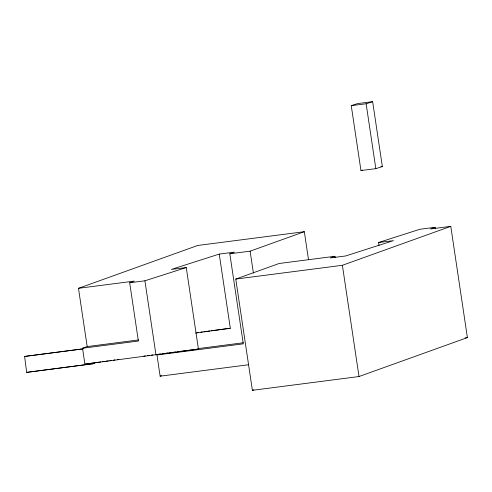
<?xml version="1.0" encoding="UTF-8"?>
<svg xmlns="http://www.w3.org/2000/svg" width="492" height="492" viewBox="0 0 492 492"><rect width="100%" height="100%" fill="white"/><g stroke="black" fill="none" stroke-linecap="round" stroke-linejoin="round"><path stroke-width="0.74" d="M248.472 364.763L160.134 376.183L156.966 354.996L243.276 343.84L229.819 253.792L234.463 252.119L219.235 254.087L171.37 269.413L186.253 267.556L198.43 349.049L84.913 364.142L82.539 348.25L87.182 346.583L78.474 288.312L197.71 245.471L304.32 231.695L308.509 259.69M82.539 348.25L138.381 341.03L129.673 282.765L134.322 281.092L78.474 288.312M229.819 253.792L250.127 251.166L304.32 231.695M435.34 228.817L435.113 227.304L430.469 228.971L450.777 226.351L467.4 337.586L359.006 376.534L252.39 390.316L235.766 279.075L279.124 263.497L334.972 256.277L335.193 257.79M334.972 256.277L330.323 257.949L345.556 255.981L393.422 240.656L378.539 242.513L378.988 245.551M235.766 279.075L342.383 265.293L450.777 226.351M160.134 376.183L161.579 375.667M252.39 390.316L253.835 389.793M351.251 105.632L357.77 103.541L372.647 101.684L382.346 166.573L375.833 168.664L360.95 170.521L351.251 105.632L366.134 103.775L372.647 101.684M360.95 170.521L362.395 170.054M129.673 282.765L144.906 280.797L186.253 267.556M378.539 242.513L419.885 229.272L435.113 227.304M26.679 372.376L94.452 363.551L26.679 372.376L24.6 356.442L83.271 348.791M84.913 364.142L100.731 361.909M102.244 361.7L104.501 361.38M106.008 361.165L108.271 360.851M109.778 360.636L111.284 360.427M113.541 360.107L115.048 359.892M117.311 359.572L118.818 359.363M195.545 333.084L230.317 328.25L219.235 254.087M87.182 346.583L138.498 339.947M197.046 332.549L198.559 332.352M200.828 332.063L202.341 331.866M203.854 331.669L206.117 331.374M207.63 331.184L209.9 330.888M211.412 330.692L230.317 328.25M24.6 356.442L83 348.896M197.956 348.631L243.38 342.758M143.83 356.11L145.349 355.913M147.625 355.618L149.137 355.427M151.413 355.132L152.932 354.935M158.996 354.148L160.515 353.951M162.79 353.662L164.303 353.465M165.822 353.268L168.098 352.973M169.617 352.776L171.886 352.481M173.405 352.284L175.681 351.995M177.2 351.798L198.43 349.049M465.118 337.881L467.4 337.586M380.857 166.763L382.346 166.573M366.134 103.775L375.833 168.664M342.383 265.293L359.006 376.534M250.127 251.166L253.405 273.109M144.906 280.797L155.989 354.953"/></g></svg>
